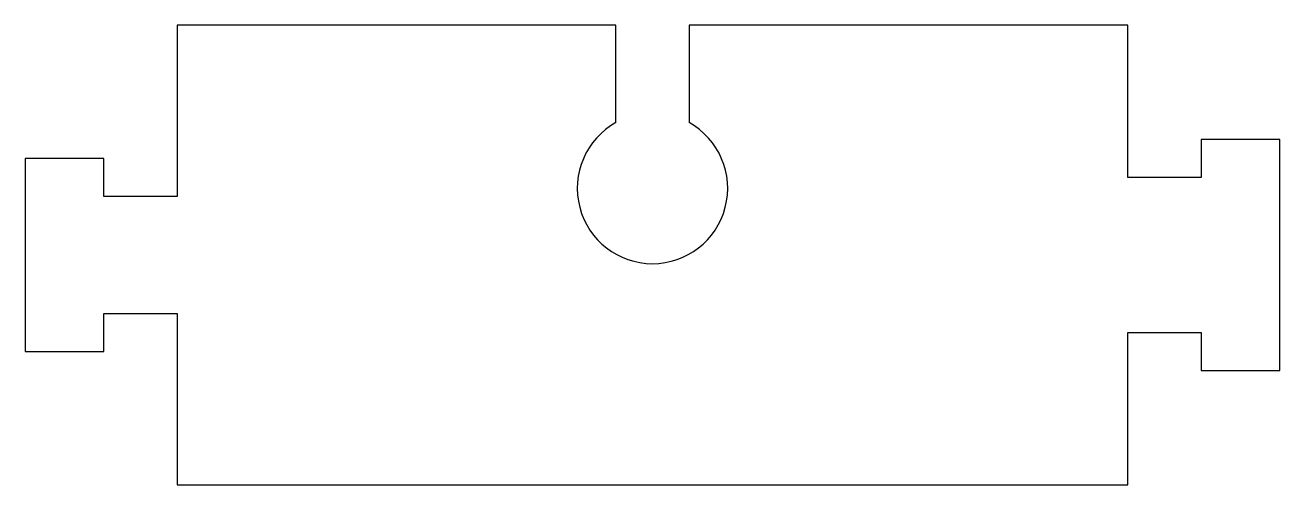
# Model space of a CAD drawing. Header units: millimetres. Extents: x -33 to 33, y -12.1 to 12.1.
import ezdxf

# ---------------------------------------------------------------- set-up
doc = ezdxf.new("R2010")
doc.units = ezdxf.units.MM
doc.layers.get('0').update_dxf_attribs({"linetype": 'CONTINUOUS'})

msp = doc.modelspace()

# ---------------------------------------------------------------- linework, layer by layer
for p, q in [((-1.925, 12.075), (-25.004, 12.075)), ((-25.004, 12.075), (-25.004, 3.075)), ((-1.925, 6.956), (-1.925, 12.075)), ((25.004, 12.075), (1.925, 12.075)), ((1.925, 12.075), (1.925, 6.956)), ((25.004, 4.075), (25.004, 12.075)), ((33.004, 6.075), (28.854, 6.075)), ((28.854, 6.075), (28.854, 4.075)), ((33.004, -6.075), (33.004, 6.075)), ((-28.854, 5.075), (-33.004, 5.075)), ((-33.004, 5.075), (-33.004, -5.075)), ((-28.854, 3.075), (-28.854, 5.075)), ((28.854, 4.075), (25.004, 4.075)), ((-25.004, 3.075), (-28.854, 3.075)), ((-28.854, -5.075), (-28.854, -3.075)), ((-28.854, -3.075), (-25.004, -3.075)), ((-25.004, -3.075), (-25.004, -12.075)), ((25.004, -12.075), (25.004, -4.075)), ((25.004, -4.075), (28.854, -4.075)), ((28.854, -4.075), (28.854, -6.075)), ((-33.004, -5.075), (-28.854, -5.075)), ((28.854, -6.075), (33.004, -6.075)), ((-25.004, -12.075), (25.004, -12.075))]:
    msp.add_line(p, q)
msp.add_arc((0, 3.5), 3.956, -240.88351, 60.88351)

doc.saveas('drawing.dxf')
